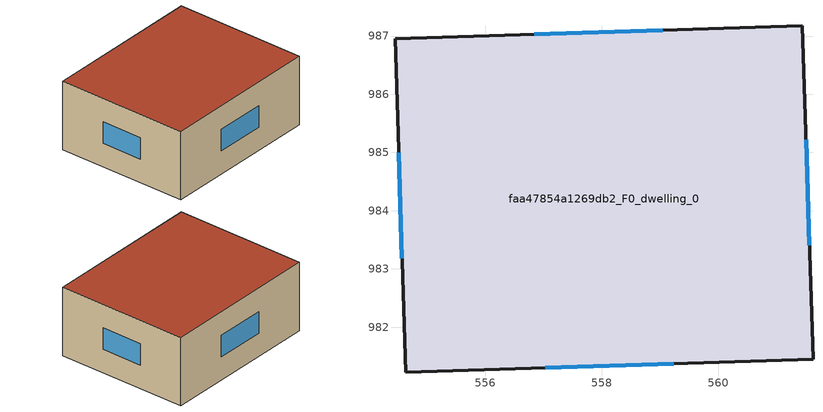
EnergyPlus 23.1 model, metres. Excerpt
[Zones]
faa47854a1269db2_F0_dwelling_0
 floor ground (EU_floor_Construction): 561.45,987.17 561.63,981.45 554.63,981.23 554.45,986.95 z0
 wall outside (EU_wall_Construction): 561.63,981.45 561.45,987.17 554.45,986.95 554.63,981.23 561.63,981.45 z0:3
 window (EU_Window_Construction): 561.57,983.41 561.51,985.21 / 557.03,981.3 559.23,981.37 / 554.51,984.99 554.57,983.19 / 559.05,987.1 556.84,987.03 z1.03:1.97
 roof outside (EU_roof_Construction): 561.63,981.45 561.45,987.17 554.45,986.95 554.63,981.23 z3
[Building]
EU S2 Campaign: North Axis=0; Terrain=City; Solar Distribution=FullExterior
[Site:Location]
Cape.Town.Intl.AP: Latitude=-33.965; Longitude=18.602; Time Zone=2; Elevation=46
[SizingPeriod:WeatherFileDays]
AnnualSizingPeriod: Begin Month=1; Begin Day of Month=1; End Month=12; End Day of Month=31; Day of Week for Start Day=Monday; Use Weather File Daylight Saving Period=No; Use Weather File Rain and Snow Indicators=No
[MATERIAL]
EU_InternalMass_Material: Roughness=MediumRough; Thickness=0.1; Conductivity=1; Density=1800; Specific Heat=900; Thermal Absorptance=0.9; Solar Absorptance=0.7; Visible Absorptance=0.7
[MATERIAL:NOMASS] Roughness=MediumRough; Thermal Absorptance=0.9; Solar Absorptance=0.7; Visible Absorptance=0.7
Name | Thermal Resistance
EU_wall_NoMass | 0.493876
EU_roof_NoMass | 0.449382
EU_floor_NoMass | 1.25
[WINDOWMATERIAL:SIMPLEGLAZINGSYSTEM]
EU_Window_SimpleGlazing: UFactor=4.4; Solar Heat Gain Coefficient=0.85; Visible Transmittance=0.85
[CONSTRUCTION]
EU_wall_Construction: EU_wall_NoMass
EU_roof_Construction: EU_roof_NoMass
EU_floor_Construction: EU_floor_NoMass
EU_Window_Construction: EU_Window_SimpleGlazing
EU_InternalMass_Construction: EU_InternalMass_Material
[ZONE]
faa47854a1269db2_F0_dwelling_0: Type=1; Multiplier=1; Ceiling Height=autocalculate; Volume=120.333; Floor Area=autocalculate; Part of Total Floor Area=Yes
[INTERNALMASS]
faa47854a1269db2_F0_dwelling_0_EU_InternalMass: Construction=EU_InternalMass_Construction; Zone or ZoneList=faa47854a1269db2_F0_dwelling_0; Surface Area=40.111
[OTHEREQUIPMENT]
EU_Step8_InternalGain_faa47854a1269db2_F0_dwelling_0_f000: Fuel Type=Electricity; Zone or ZoneList or Space or SpaceList=faa47854a1269db2_F0_dwelling_0; Schedule=EU_Step8_GainSchedule_faa47854a1269db2_F0_dwelling_0_f000; Design Level Calculation Method=Watts/Area; Power per Zone Floor Area=1; Fraction Latent=0; Fraction Radiant=0; Fraction Lost=0; Carbon Dioxide Generation Rate=0; EndUse Subcategory=EU_Step8_InternalGains
[ZONEVENTILATION:DESIGNFLOWRATE]
EU_ConstantAir_faa47854a1269db2_F0_dwelling_0: Zone or ZoneList or Space or SpaceList=faa47854a1269db2_F0_dwelling_0; Schedule=EU_AlwaysOn; Design Flow Rate Calculation Method=AirChanges/Hour; Air Changes per Hour=0.64; Ventilation Type=Natural; Fan Pressure Rise=0; Fan Total Efficiency=1; Constant Term Coefficient=1; Temperature Term Coefficient=0; Velocity Term Coefficient=0; Velocity Squared Term Coefficient=0; Minimum Indoor Temperature=-100; Maximum Indoor Temperature=100; Delta Temperature=-100; Minimum Outdoor Temperature=-100; Maximum Outdoor Temperature=100; Maximum Wind Speed=40
[HVACTEMPLATE:THERMOSTAT]
EU_HeatOnly_faa47854a1269db2_F0_dwelling_0: Constant Heating Setpoint=20; Constant Cooling Setpoint=50
[HVACTEMPLATE:ZONE:IDEALLOADSAIRSYSTEM]
faa47854a1269db2_F0_dwelling_0: Template Thermostat=EU_HeatOnly_faa47854a1269db2_F0_dwelling_0; System Availability Schedule=EU_AlwaysOn; Maximum Heating Supply Air Temperature=50; Minimum Cooling Supply Air Temperature=13; Maximum Heating Supply Air Humidity Ratio=0.0156; Minimum Cooling Supply Air Humidity Ratio=0.0077; Heating Limit=NoLimit; Cooling Limit=NoLimit; Heating Availability Schedule=EU_AlwaysOn; Cooling Availability Schedule=EU_CoolingOff; Dehumidification Control Type=ConstantSensibleHeatRatio; Cooling Sensible Heat Ratio=0.7; Dehumidification Setpoint=60; Humidification Control Type=None; Humidification Setpoint=30; Outdoor Air Method=None; Outdoor Air Flow Rate per Person=0.00944; Outdoor Air Flow Rate per Zone Floor Area=0; Outdoor Air Flow Rate per Zone=0; Demand Controlled Ventilation Type=None; Outdoor Air Economizer Type=NoEconomizer; Heat Recovery Type=None; Sensible Heat Recovery Effectiveness=0.7; Latent Heat Recovery Effectiveness=0.65
[SIZING:ZONE]
faa47854a1269db2_F0_dwelling_0: Zone Cooling Design Supply Air Temperature Input Method=SupplyAirTemperature; Zone Cooling Design Supply Air Temperature=13; Zone Heating Design Supply Air Temperature Input Method=SupplyAirTemperature; Zone Heating Design Supply Air Temperature=50; Zone Cooling Design Supply Air Humidity Ratio=0.008; Zone Heating Design Supply Air Humidity Ratio=0.008; Cooling Design Air Flow Method=DesignDay; Cooling Design Air Flow Rate=0; Cooling Minimum Air Flow per Zone Floor Area=0.000762; Cooling Minimum Air Flow=0; Cooling Minimum Air Flow Fraction=0.2; Heating Design Air Flow Method=DesignDay; Heating Design Air Flow Rate=0; Heating Maximum Air Flow per Zone Floor Area=0.002032; Heating Maximum Air Flow=0.141576; Heating Maximum Air Flow Fraction=0.3; Account for Dedicated Outdoor Air System=No; Dedicated Outdoor Air System Control Strategy=NeutralSupplyAir; Dedicated Outdoor Air Low Setpoint Temperature for Design=autosize; Dedicated Outdoor Air High Setpoint Temperature for Design=autosize; Zone Load Sizing Method=Sensible Load Only No Latent Load; Zone Latent Cooling Design Supply Air Humidity Ratio Input Method=HumidityRatioDifference; Zone Cooling Design Supply Air Humidity Ratio Difference=0.005; Zone Latent Heating Design Supply Air Humidity Ratio Input Method=HumidityRatioDifference; Zone Humidification Design Supply Air Humidity Ratio Difference=0.005
[SCHEDULE:CONSTANT]
Name | Hourly Value
EU_AlwaysOn | 1
EU_CoolingOff | 0
[SCHEDULE:FILE]
EU_Step8_GainSchedule_faa47854a1269db2_F0_dwelling_0_f000: File=../../schedules/faa47854a1269db2/faa47854a1269db2_F0_dwelling_0_f000_gain.csv; Column Number=1; Rows to Skip at Top=0; Number of Hours of Data=8760; Column Separator=Comma; Interpolate to Timestep=No; Minutes per Item=60; Adjust Schedule for Daylight Savings=Yes
